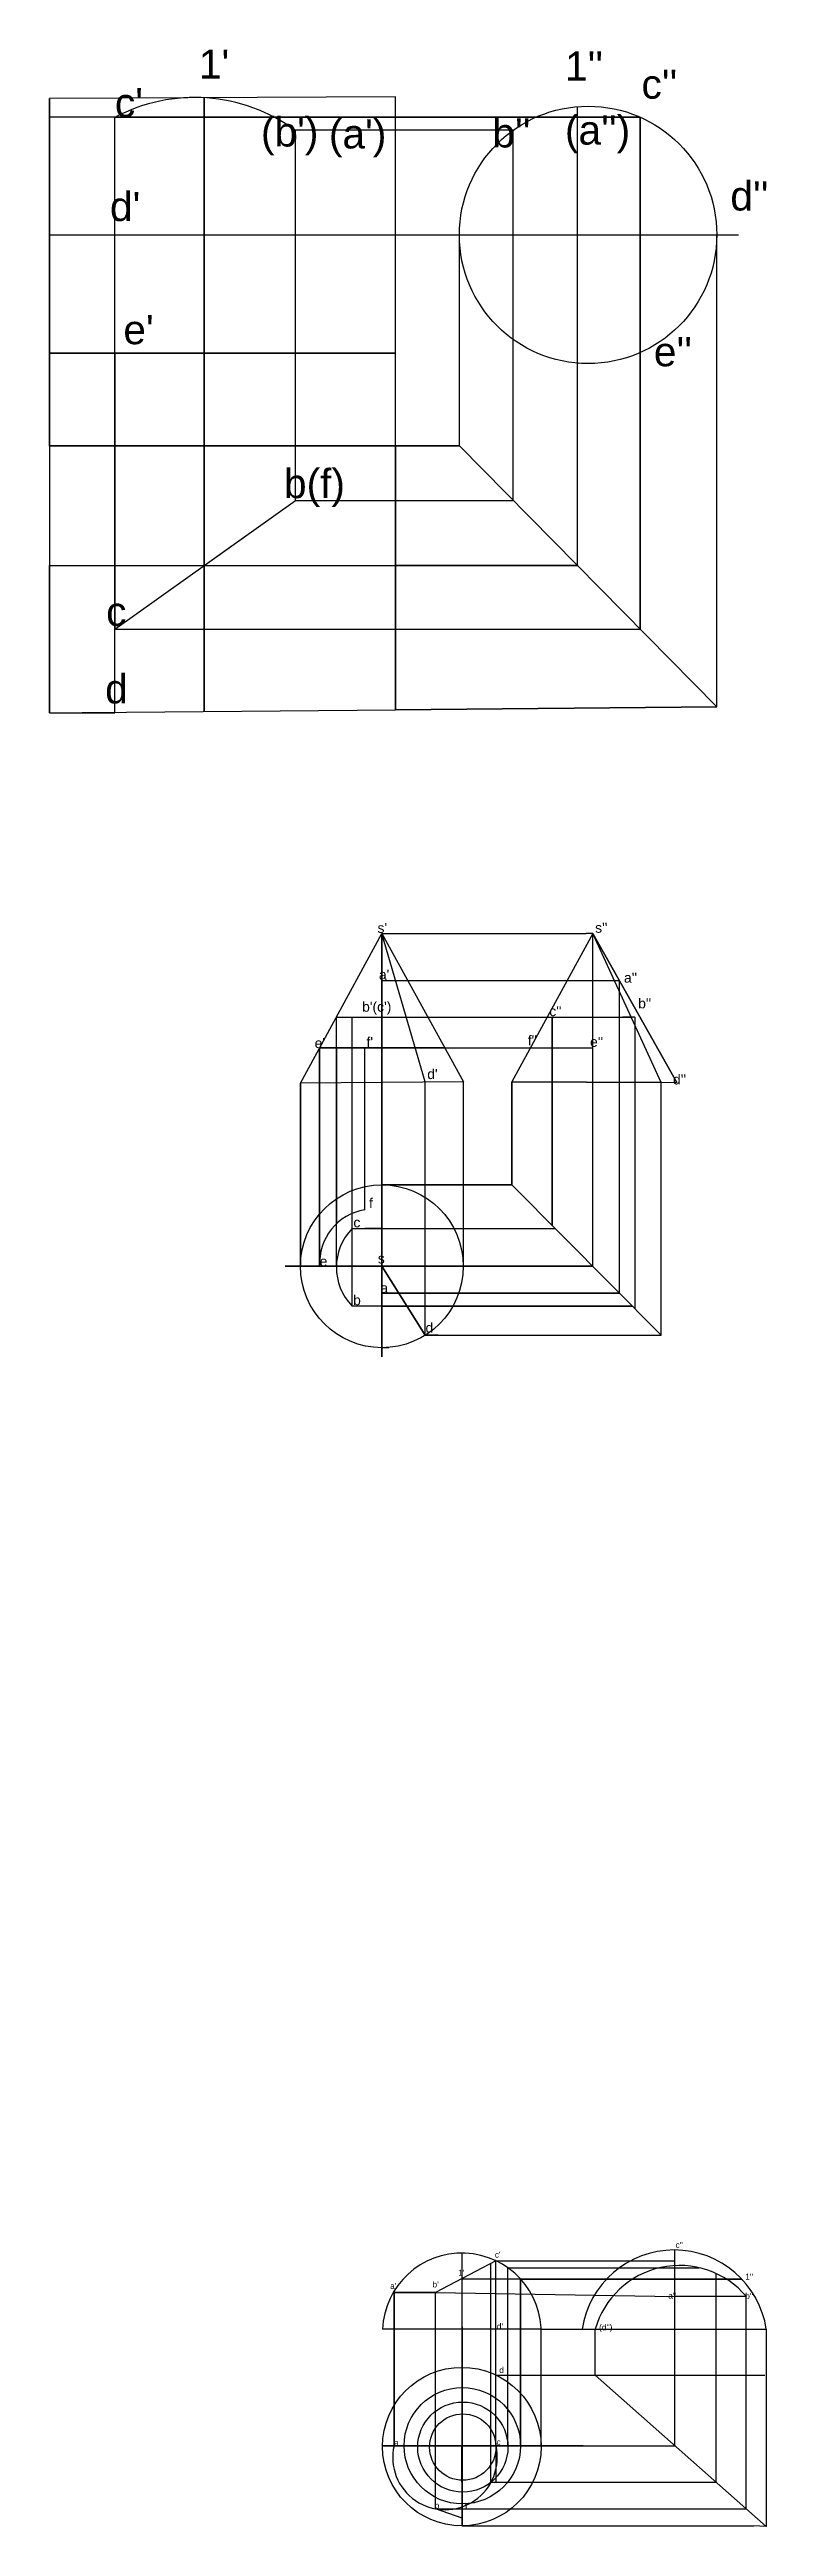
# Model space of a CAD drawing. Header units: millimetres. Extents: x 1328 to 5106, y 1353 to 4516.
# Drawn here: x 4227 to 5106, y 1479 to 4516 of the extents above.
import ezdxf

# ---------------------------------------------------------------- set-up
doc = ezdxf.new("R2010")
doc.units = ezdxf.units.MM
doc.layers.get('0').update_dxf_attribs({"color": 255})
doc.styles.get("Standard").update_dxf_attribs({"font": 'arial.ttf'})

msp = doc.modelspace()

# ---------------------------------------------------------------- linework, layer by layer
for p, q in [((4651.2, 4458.3), (4226.9, 4456.5)), ((4226.9, 4437.9), (4226.9, 4456.5)), ((4226.9, 4456.5), (4226.9, 4143.9)), ((4226.9, 4030.5), (4226.9, 4437.9)), ((4226.9, 4437.9), (4226.9, 4437.9)), ((4416.4, 3704.7), (4416.4, 4457.3)), ((4416.4, 4457.3), (4416.4, 3883.5)), ((4416.4, 4457.3), (4416.4, 4433.3)), ((4651.2, 4143.9), (4651.2, 4458.3)), ((4874.2, 3883.5), (4874.2, 4446.3)), ((4951.2, 4433.3), (4226.9, 4433.3)), ((4226.9, 4433.3), (4226.9, 3703.1)), ((4307, 3805.4), (4307, 4433.3)), ((4416.4, 4433.3), (4307, 4433.3)), ((4528.2, 4417.4), (4528.4, 4406.3)), ((4528.2, 4417.4), (4528.2, 4417.4)), ((4781.5, 4406.3), (4781.5, 4406.3)), ((4795.4, 3963.5), (4795.4, 4417.4)), ((4951.2, 3805.4), (4951.2, 4433.3)), ((4226.9, 4143.9), (4226.9, 4289.1)), ((4226.9, 4289.1), (5071.8, 4289.1)), ((4651.2, 4143.9), (4226.9, 4143.9)), ((4226.9, 4143.9), (4226.9, 4030.5)), ((4226.9, 4143.9), (4651.2, 4143.9)), ((4651.2, 4030.5), (4651.2, 4143.9)), ((4226.9, 4030.5), (4651.2, 4030.5)), ((4651.2, 4030.5), (4226.9, 4030.5)), ((4226.9, 4030.5), (4226.9, 3703.1)), ((4651.2, 4030.5), (4651.2, 3706.8)), ((4651.2, 3706.8), (4651.2, 4030.5)), ((4651.2, 3706.8), (4651.2, 4030.5)), ((4651.2, 4030.5), (4729.4, 4030.5)), ((4729.4, 4030.5), (4651.2, 4030.5)), ((4651.2, 4030.5), (4651.2, 3706.8)), ((4651.2, 3706.8), (4651.2, 4030.5)), ((4307, 3805.4), (4528.4, 3963.5)), ((4416.4, 3883.5), (4528.4, 3963.5)), ((4226.9, 3703.1), (4226.9, 3883.5)), ((4226.9, 3883.5), (4874.2, 3883.5)), ((4416.4, 3883.5), (4416.4, 3704.7)), ((4874.2, 3883.5), (4651.2, 3883.5)), ((4307, 3703.1), (4307, 3805.4)), ((4307, 3703.8), (4307, 3805.4)), ((4307, 3805.4), (4416.4, 3805.4)), ((4416.4, 3805.4), (4416.4, 3704.7)), ((4226.9, 3703.1), (4651.2, 3706.8)), ((4651.2, 3706.8), (5045, 3710.2)), ((4226.9, 3703.1), (4307, 3703.8)), ((4226.9, 3703.1), (4307, 3703.1)), ((4534.6, 3249), (4634.4, 3432.4)), ((4634.4, 3124.1), (4634.4, 3432.4)), ((4634.4, 3432.4), (4734.3, 3250.7)), ((4634.4, 3432.4), (4634.4, 3124.1)), ((4634.4, 3432.4), (4884.8, 3432.4)), ((4687.6, 3250.3), (4634.4, 3432.4)), ((4892.9, 3432.4), (4793.7, 3250.7)), ((4884.8, 3432.4), (4884.8, 3432.4)), ((4892.9, 3432.4), (4884.8, 3432.4)), ((4892.9, 3250.1), (4892.9, 3432.4)), ((4976.8, 3249.5), (4892.9, 3432.4)), ((4892.9, 3432.4), (4996.1, 3249.5)), ((4996.1, 3249.5), (4892.9, 3432.4)), ((4578.7, 3292.2), (4578.7, 3329.9)), ((4833.4, 3329.9), (4843.1, 3329.9)), ((4843.1, 3329.9), (4843.1, 3074.5)), ((4843.1, 3329.9), (4941.4, 3329.8)), ((4941.4, 3329.8), (4929.6, 3329.9)), ((4944.5, 3329.7), (4941.4, 3329.8)), ((4944.5, 3329.7), (4944.5, 2972.4)), ((4558.1, 3024.3), (4558.1, 3292.2)), ((4558.1, 3292.2), (4711.5, 3292.2)), ((4734.3, 3250.7), (4534.6, 3249)), ((4734.3, 3250.7), (4534.6, 3249)), ((4793.7, 3124.1), (4793.7, 3250.7)), ((4793.7, 3250.7), (4793.7, 3124.1)), ((4976.8, 3249.6), (4793.7, 3250.7)), ((4793.7, 3250.7), (4996.1, 3249.5)), ((4793.7, 3250.7), (4976.8, 3249.5)), ((4534.6, 3024.3), (4534.6, 3249)), ((4534.6, 3249), (4534.6, 3024.3)), ((4534.6, 3249), (4534.6, 3024.3)), ((4634.4, 3024.3), (4634.4, 3124.1)), ((4634.4, 3124.1), (4793.7, 3124.1)), ((4634.4, 3124.1), (4634.4, 3024.3)), ((4634.4, 3024.3), (4634.4, 3124.1)), ((4634.4, 3124.1), (4634.4, 3070.5)), ((4793.7, 3124.1), (4976.8, 2939.9)), ((4976.8, 2939.9), (4793.7, 3124.1)), ((4598, 2975.4), (4598, 3070.5)), ((4598, 3070.5), (4613.5, 3070.5)), ((4634.4, 3070.5), (4613.5, 3070.5)), ((4634.4, 3024.3), (4515.7, 3024.3)), ((4515.7, 3024.3), (4634.4, 3024.3)), ((4515.7, 3024.3), (4558.1, 3024.3)), ((4534.6, 3024.3), (4734.3, 3024.3)), ((4534.6, 3024.3), (4634.4, 3024.3)), ((4558.1, 3024.3), (4558.1, 3024.3)), ((4578.7, 3024.3), (4579.3, 3032.5)), ((4634.4, 3024.3), (4634.4, 2913.3)), ((4634.4, 2913.3), (4634.4, 3024.3)), ((4634.4, 3024.3), (4892.9, 3024.3)), ((4634.4, 3024.3), (4634.4, 2924.5)), ((4634.4, 2924.5), (4634.4, 3024.3)), ((4634.4, 3024.3), (4634.4, 3024.3)), ((4634.4, 3024.3), (4634.4, 3024.3)), ((4634.4, 3024.3), (4634.4, 3024.3)), ((4634.4, 3024.3), (4634.4, 3024.3)), ((4634.4, 3024.3), (4634.4, 3024.3)), ((4634.4, 3024.3), (4634.4, 3024.3)), ((4634.4, 3024.3), (4634.4, 3024.3)), ((4634.4, 3024.3), (4634.4, 3024.3)), ((4634.4, 3024.3), (4634.4, 3024.3)), ((4634.4, 3024.3), (4634.4, 3024.3)), ((4634.4, 3024.3), (4634.4, 3024.3)), ((4634.4, 3024.3), (4634.4, 3024.3)), ((4634.4, 3024.3), (4634.4, 3024.3)), ((4634.4, 3024.3), (4634.4, 3024.3)), ((4634.4, 3024.3), (4634.4, 3024.3)), ((4634.4, 3024.3), (4634.4, 3024.3)), ((4634.4, 3024.3), (4634.4, 3024.3)), ((4634.4, 3024.3), (4634.4, 3024.3)), ((4634.4, 3024.3), (4634.4, 3024.3)), ((4634.4, 3024.3), (4634.4, 3024.3)), ((4634.4, 3024.3), (4634.4, 3024.3)), ((4634.4, 3024.3), (4634.4, 3024.3)), ((4634.4, 3024.3), (4634.4, 3024.3)), ((4687.6, 2939.9), (4634.4, 3024.3)), ((4634.4, 3024.3), (4687.6, 2939.9)), ((4634.4, 3024.3), (4634.4, 2991.3)), ((4634.4, 2991.3), (4925.7, 2991.3)), ((4634.4, 2991.3), (4634.4, 2975.4)), ((4944.5, 2972.4), (4925.7, 2991.3)), ((4634.4, 2975.4), (4941.5, 2975.4)), ((4642.8, 2924.5), (4634.4, 2924.5)), ((4703.2, 2939.9), (4687.6, 2939.9)), ((4774.2, 1804.8), (4700.2, 1765.8)), ((4733, 1720.8), (4733, 1814.2)), ((4788.8, 1578), (4788.8, 1796.2)), ((4993.7, 1578), (4993.7, 1818)), ((4993.7, 1720.8), (4993.7, 1798.8)), ((4649.4, 1578), (4649.4, 1767.6)), ((4700.2, 1765.8), (4649.4, 1765.8)), ((4649.4, 1765.8), (4700.2, 1765.8)), ((4733, 1783.1), (4700.2, 1765.8)), ((4804.4, 1782.4), (5056.5, 1782.4)), ((5056.5, 1782.4), (5075.6, 1782.4)), ((5081.2, 1760.8), (4993.7, 1760.8)), ((5081.2, 1720.8), (5081.2, 1760.8)), ((4829.6, 1720.8), (4635.2, 1720.8)), ((4733, 1674.1), (4733, 1723.8)), ((4733, 1723.8), (4733, 1578)), ((4829.6, 1578), (4829.6, 1720.8)), ((4829.6, 1720.8), (5105.6, 1720.8)), ((4829.6, 1720.8), (4879.9, 1720.8)), ((4892.1, 1720.8), (4907.1, 1720.8)), ((4895.9, 1664.6), (4895.9, 1720.8)), ((4733, 1479.6), (4733, 1674.1)), ((4774.2, 1664.6), (5103.8, 1664.6)), ((4774.2, 1664.6), (4885.5, 1664.6)), ((4885.5, 1664.6), (4895.9, 1664.6)), ((4895.9, 1664.6), (5105.6, 1479)), ((4635.2, 1578), (4733, 1578)), ((4635.2, 1578), (4649.4, 1578)), ((4733, 1489.3), (4732.4, 1576.9)), ((4733, 1578), (4881.3, 1578)), ((4733, 1578), (4733, 1479.6)), ((4733, 1578), (4829.6, 1578)), ((4804.4, 1578), (4788.8, 1578)), ((4983.4, 1578), (4993.7, 1578)), ((4733, 1489.3), (4700.2, 1500.6)), ((4733, 1479.6), (4733, 1489.3)), ((4733, 1479.6), (4733, 1489.3)), ((5105.6, 1479), (5089.8, 1479.6))]:
    msp.add_line(p, q)
at = {"color": 3}
for p, q in [((4416.4, 3704.7), (4416.4, 4457.3)), ((4307, 4433.3), (4951.2, 4433.3)), ((4795.4, 4417.4), (4528.2, 4417.4)), ((4528.4, 3963.5), (4528.4, 4406.3)), ((4951.2, 4433.3), (4951.2, 3805.4)), ((4729.4, 4030.5), (4729.4, 4289.1)), ((5045, 3710.2), (5045, 4289.1)), ((4226.9, 4143.9), (4226.9, 4030.5)), ((4307, 4143.9), (4307, 3805.4)), ((4874.2, 3883.5), (4874.2, 4131.8)), ((4651.2, 4030.5), (4729.4, 4030.5)), ((4729.4, 4030.5), (5045, 3710.2)), ((4528.4, 3963.5), (4651.2, 3963.5)), ((4651.2, 3963.5), (4795.4, 3963.5)), ((4651.2, 3883.5), (4874.2, 3883.5)), ((4307, 3805.4), (4951.2, 3805.4)), ((5045, 3710.2), (4651.2, 3706.8)), ((4925.7, 3374.2), (4634.4, 3374.2)), ((4925.7, 2991.3), (4925.7, 3374.2)), ((4578.7, 3329.9), (4833.4, 3329.9)), ((4598, 3070.5), (4598, 3329.9)), ((4843.1, 3074.5), (4843.1, 3329.9)), ((4711.5, 3292.2), (4558.1, 3292.2)), ((4558.1, 3292.2), (4558.1, 3032.5)), ((4578.7, 3024.3), (4578.7, 3292.2)), ((4578.7, 3292.2), (4578.7, 3076.3)), ((4613.5, 3093.5), (4613.5, 3292.2)), ((4711.5, 3292.2), (4892.9, 3292.2)), ((4687.6, 2939.9), (4687.6, 3250.3)), ((4734.3, 3024.3), (4734.3, 3250.7)), ((4892.9, 3024.3), (4892.9, 3250.1)), ((4976.8, 2939.9), (4976.8, 3249.6)), ((4793.7, 3124.1), (4634.4, 3124.1)), ((4793.7, 3124.1), (4976.8, 2939.9)), ((4598, 3070.5), (4847, 3070.5)), ((4892.9, 3024.3), (4634.4, 3024.3)), ((4925.7, 2991.3), (4634.4, 2991.3)), ((4941.5, 2975.4), (4598, 2975.4)), ((4687.6, 2939.9), (4976.8, 2939.9)), ((4768.1, 1533.1), (4768.1, 1801.6)), ((4774.2, 1578), (4774.2, 1804.8)), ((4774.2, 1804.8), (4993.7, 1804.8)), ((4788.8, 1796.2), (5023.4, 1796.2)), ((4649.4, 1767.6), (4649.4, 1578)), ((4700.2, 1500.6), (4700.2, 1765.8)), ((4700.2, 1765.8), (4993.7, 1760.8)), ((5075.6, 1782.4), (4731.6, 1782.4)), ((4804.4, 1578), (4804.4, 1782.4)), ((4804.4, 1782.4), (4804.4, 1578)), ((5044.4, 1533.1), (5044.4, 1788.9)), ((5081.2, 1500.6), (5081.2, 1720.8)), ((5105.6, 1720.8), (5105.6, 1479)), ((4881.3, 1578), (4635.2, 1578)), ((4774.2, 1578), (4774.2, 1533.1)), ((4881.3, 1578), (4983.4, 1578)), ((4768.1, 1533.1), (5044.4, 1533.1)), ((4700.2, 1500.6), (5081.2, 1500.6)), ((4733, 1479.6), (5089.8, 1479.6))]:
    msp.add_line(p, q, dxfattribs=at)
for centre, radius in [((4887.2, 4289.1), 157.8), ((4634.4, 3024.3), 99.8), ((4732.4, 1576.9), 97.2), ((4733.6, 1576.3), 55.3)]:
    msp.add_circle(centre, radius)
for centre, radius in [((4733, 1578), 71.4), ((4733.6, 1576.3), 40.7)]:
    msp.add_circle(centre, radius, dxfattribs=at)
for centre, radius, start, end in [((4404.9, 4248.5), 209.1, 53.8612, 117.9339), ((4624, 3028.4), 66, 99.1533, 183.5377), ((4732.4, 1716.9), 97.3, 357.6941, 177.6941), ((4992.8, 1703.8), 114.2, 8.5666, 171.4334), ((4999.2, 1691.6), 107.4, 40.1697, 164.1865), ((4711.8, 1563.6), 64.1, 167.0239, 12.9761)]:
    msp.add_arc(centre, radius, start, end)
msp.add_arc((4646.8, 3023), 68.2, 135.7597, 224.2403, dxfattribs=at)

# ---------------------------------------------------------------- texts
for s, height, p in [("1'", 35.73, (4410, 4480.7)), ("1''", 35.73, (4858.8, 4478.3)), ("c'", 35.73, (4307, 4433.3)), ("c''", 35.73, (4952.6, 4456.1)), ("(b')", 35.73, (4486.1, 4397.5)), ("(a'')", 35.73, (4858.8, 4399.8)), ("(a')", 35.73, (4569.4, 4395.1)), ("b''", 35.73, (4769.8, 4396.3)), ("d'", 35.73, (4301, 4306.1)), ("d''", 35.73, (5061.6, 4319)), ("e'", 35.73, (4317.4, 4155)), ("e''", 35.73, (4967.8, 4128)), ('b(f)', 35.73, (4514.3, 3966.3)), ('c', 35.7, (4296.3, 3809.4)), ('d', 35.7, (4295.1, 3714.5)), ("s'", 12.22, (4629, 3433.1)), ("s''", 12.22, (4895.8, 3433.3)), ("a'", 12.22, (4630.7, 3375.9)), ("a''", 12.22, (4931.2, 3372.1)), ("b'(c')", 12.22, (4610.1, 3336.5)), ("c''", 12.22, (4839.6, 3331)), ("b''", 12.22, (4948.6, 3340.6)), ("e'", 12.22, (4551.9, 3291.9)), ("f'", 12.22, (4615.5, 3293.2)), ("f''", 12.22, (4813.2, 3295.1)), ("e''", 12.22, (4889.6, 3293.4)), ("d'", 12.22, (4690, 3253.9)), ("d''", 12.22, (4991.3, 3247.3)), ('f', 12.2, (4618.6, 3095.7)), ('c', 12.2, (4599.5, 3072)), ('e', 12.2, (4558.1, 3024.3)), ('s', 12.2, (4629.4, 3027.8)), ('b', 12.2, (4599.1, 2976.7)), ('a', 12.2, (4632.6, 2991.6)), ('d', 12.2, (4687.9, 2942.9)), ("c''", 7.29, (4994.5, 1820.5)), ("1'", 7.29, (4728.1, 1786.5)), ("c'", 7.29, (4772.9, 1808.6)), ("a'", 7.29, (4644.5, 1770.3)), ("b'", 7.29, (4696.4, 1772.1)), ("a''", 7.29, (4985.5, 1758.4)), ("b''", 7.29, (5079.9, 1757.8)), ("1''", 7.29, (5079.9, 1781.7)), ("d'", 7.29, (4775.3, 1720.8)), ("(d'')", 7.29, (4900.7, 1719.6)), ('d', 7.29, (4778.3, 1667.1)), ('a', 7.29, (4649.4, 1578)), ('c', 7.29, (4775, 1578.8)), ('b', 7.29, (4699.1, 1501.1)), ('1', 7.29, (4734.7, 1499.5))]:
    msp.add_text(s, height=height).set_placement(p)

doc.saveas('drawing.dxf')
